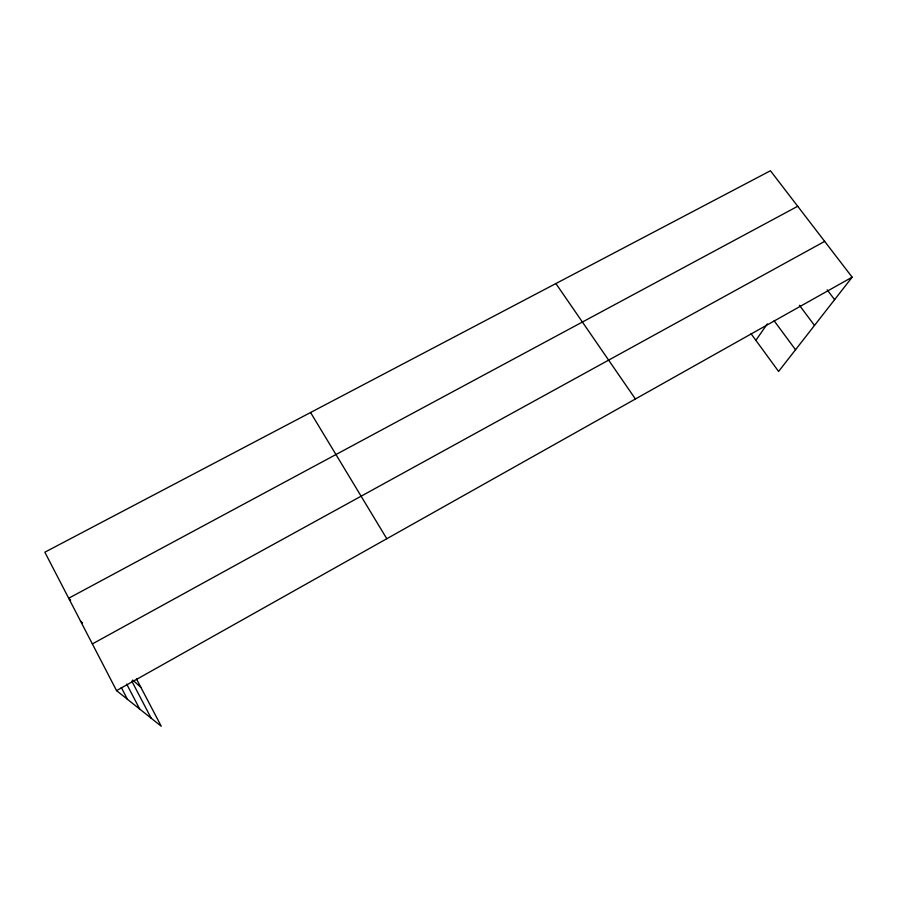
<?xml version="1.0" encoding="UTF-8"?>
<svg xmlns="http://www.w3.org/2000/svg" width="897" height="897" viewBox="0 0 897 897"><rect width="100%" height="100%" fill="white"/><g stroke="black" fill="none" stroke-linecap="round" stroke-linejoin="round"><path stroke-width="1.35" d="M755.879 340.344L767.316 323.884M136.467 678.939L161.258 726.245L116.554 690.623L44.85 552.204L770.445 170.755L852.15 277.173L778.596 371.448L751.069 333.751M116.554 690.623L852.15 277.173M92.357 643.923L824.668 241.383M797.713 206.265L68.699 598.243L70.639 600.138M132.722 680.038L140.863 687.337M80.461 620.959L82.502 622.866M827.18 289.843L834.614 299.654M799.44 305.316L814.498 325.432M774.1 320.745L795.527 349.752M555.893 283.553L635.401 398.997M310.575 412.519L386.798 538.738M131.792 681.103L151.189 718.217M126.712 684.108L139.741 709.101M121.274 687.438L127.43 699.29"/></g></svg>
